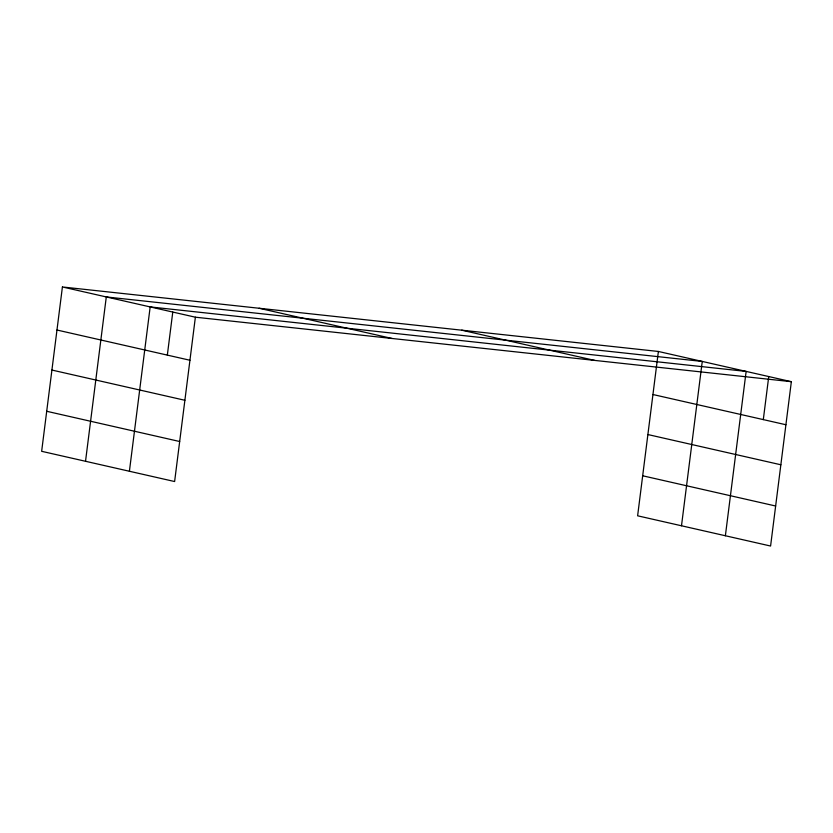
<?xml version="1.0" encoding="UTF-8"?>
<svg xmlns="http://www.w3.org/2000/svg" width="833" height="833" viewBox="0 0 833 833"><rect width="100%" height="100%" fill="white"/><g stroke="black" fill="none" stroke-linecap="round" stroke-linejoin="round"><path stroke-width="1.25" d="M62.413 286.969L41.65 451.309L174.618 481.536L195.38 317.196L62.413 286.969L658.382 351.464L791.35 381.691L770.587 546.031L637.62 515.804L658.382 351.464M85.528 461.284L106.291 296.944L702.261 361.439L681.498 525.779M129.407 471.259L150.169 306.919L746.139 371.414L725.376 535.754M167.339 355.108L172.775 312.063M763.309 419.603L768.744 376.558M195.38 317.196L791.35 381.691M461.711 330.18L594.679 360.408M652.937 394.519L785.915 424.747M259.084 308.252L392.051 338.479M647.887 434.545L780.854 464.772M56.967 330.024L189.945 360.252M642.67 475.778L775.648 506.006M51.917 370.05L184.884 400.277M46.71 411.283L179.678 441.511"/></g></svg>
